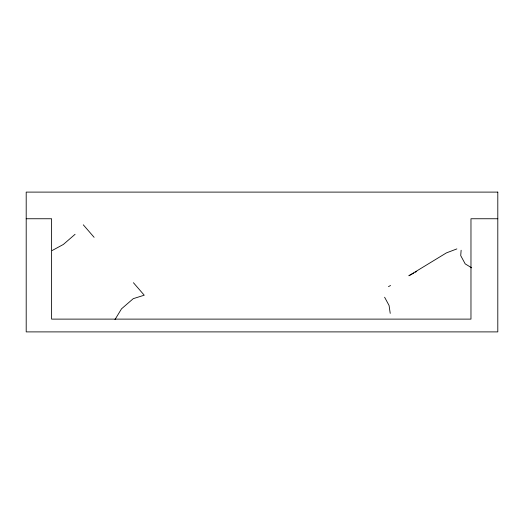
<?xml version="1.0" encoding="UTF-8"?>
<svg xmlns="http://www.w3.org/2000/svg" width="524" height="524" viewBox="0 0 524 524"><rect width="100%" height="100%" fill="white"/><g stroke="black" fill="none" stroke-linecap="round" stroke-linejoin="round"><path stroke-width="0.79" d="M461.127 250.256L460.72 255.607L465.188 263.867L471.659 267.829M114.966 319.594L121.516 308.833L133.273 298.654L144.238 295.202L133.417 282.705M75.089 234.293L63.332 244.472L52.164 250.511M413.868 273.017L408.858 275.748L446.376 252.909L456.869 248.913M415.296 272.238L416.731 271.458M388.474 286.628L390.55 285.501M26.2 218.75L51.614 218.75L51.614 319.116L470.971 319.116L470.971 218.75L497.8 218.75M83.29 224.822L94.11 237.32M384.609 297.226L389.077 305.485L390.223 313.372M497.8 192.105L26.2 192.105L26.2 331.895L497.8 331.895L497.8 192.105"/></g></svg>
